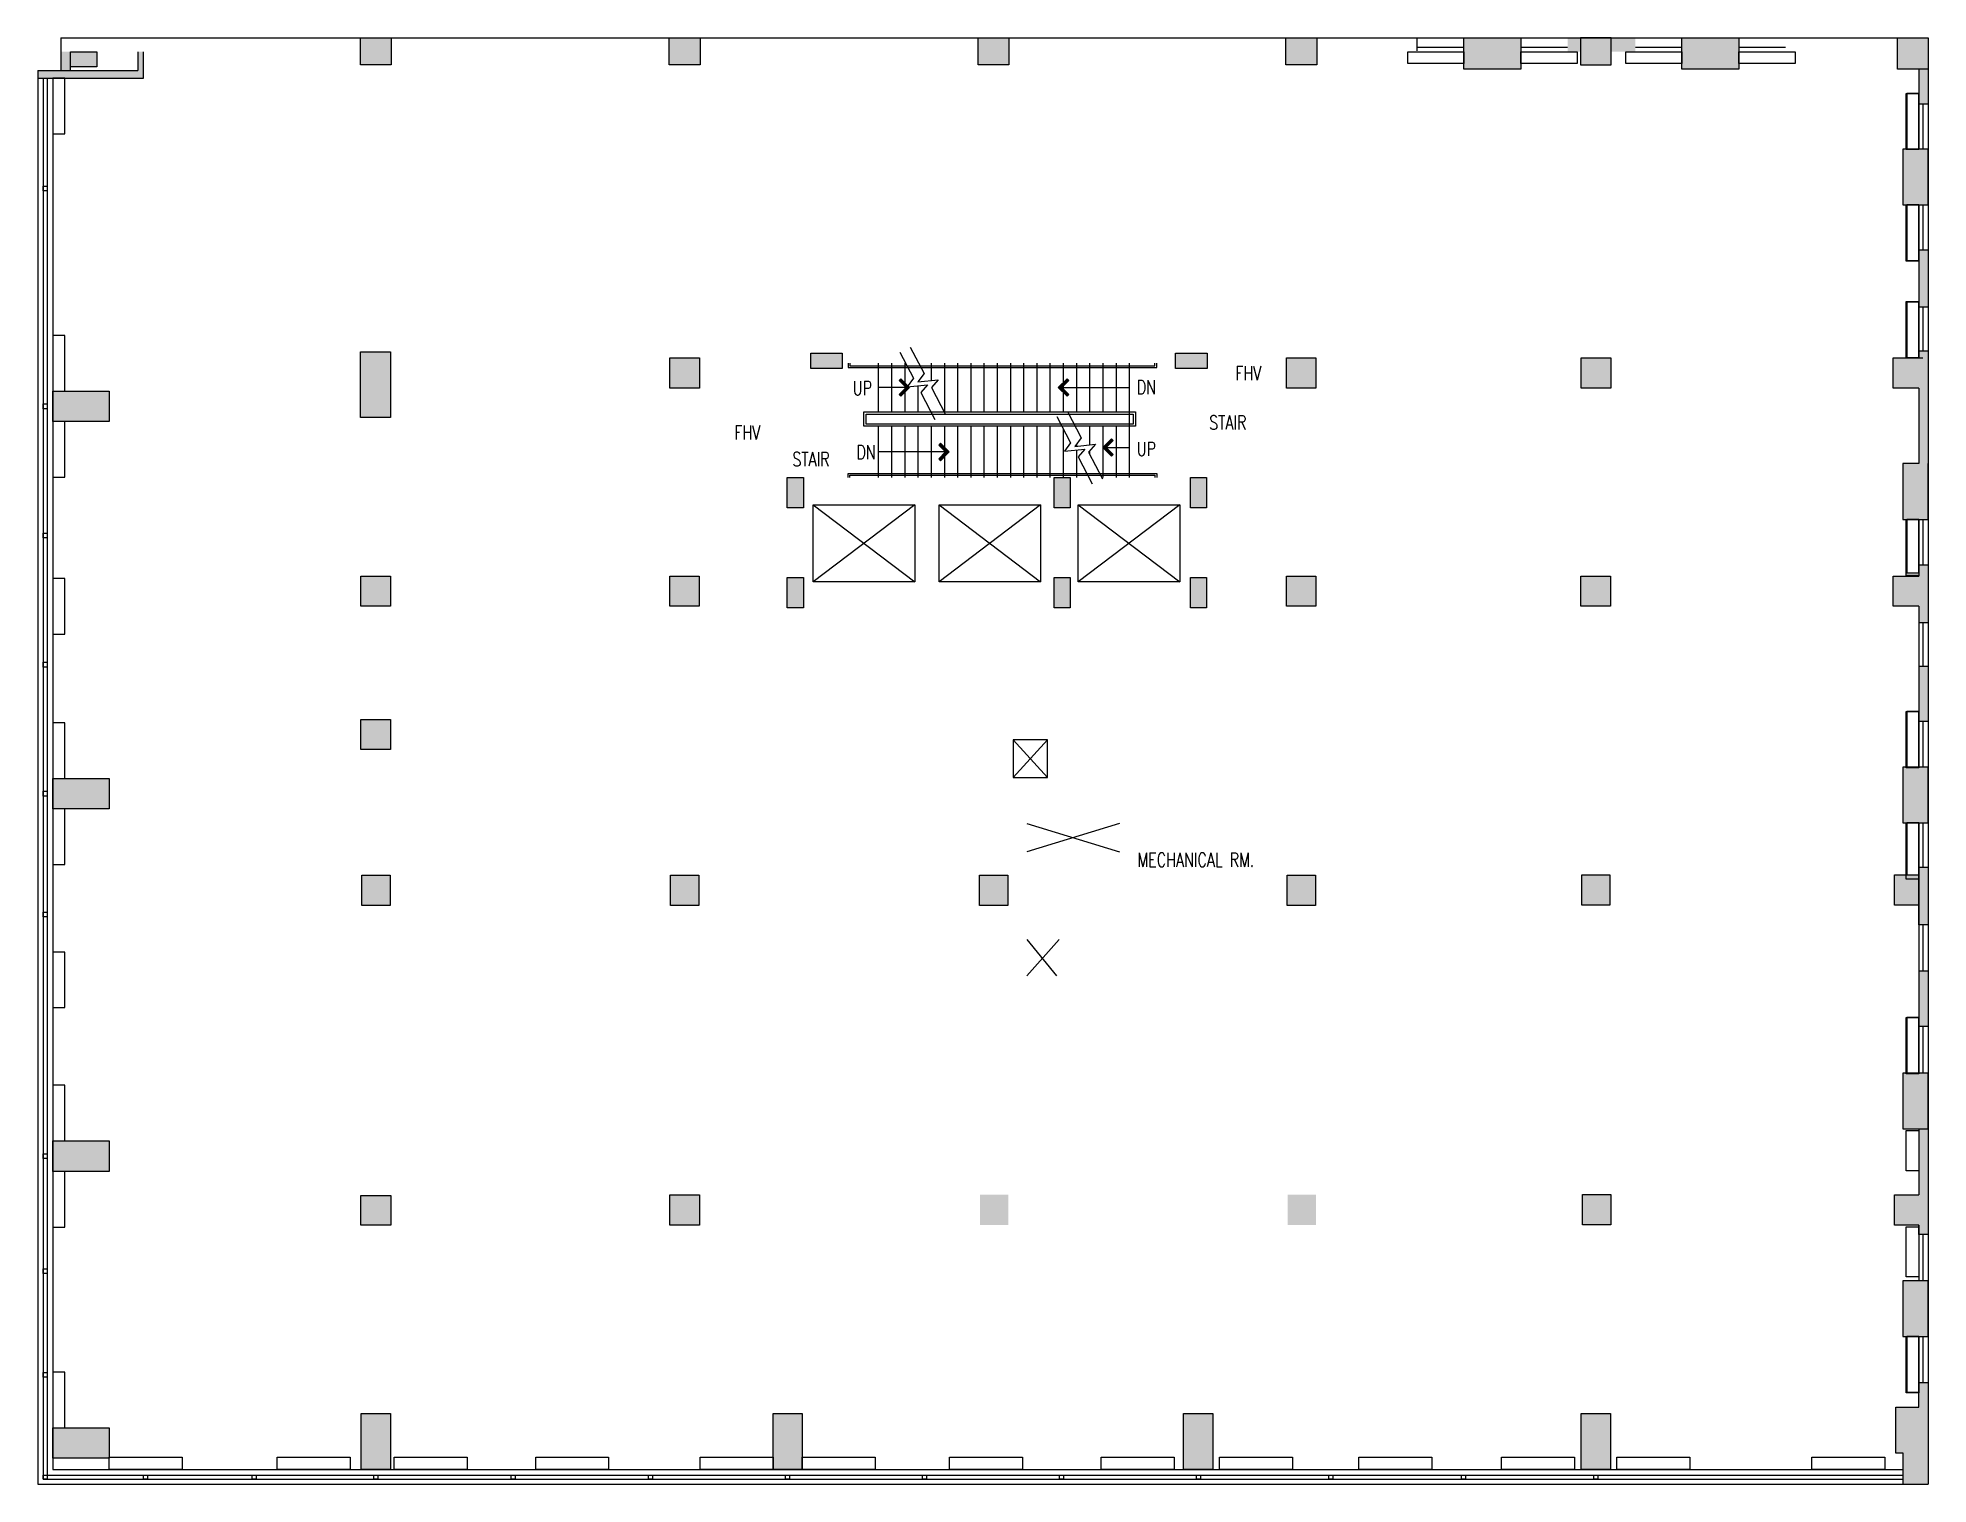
# Model space of a CAD drawing. Header units: inches. Extents: x 0 to 1627, y 0 to 1246.
import ezdxf
from ezdxf.enums import TextEntityAlignment as Align

# ---------------------------------------------------------------- set-up
doc = ezdxf.new("R2010")
doc.units = ezdxf.units.IN
doc.header["$LTSCALE"] = 96
doc.header["$MEASUREMENT"] = 0
for name, color, linetype in [('A-Anno-Bldg', 7, 'Continuous'), ('A-Cols-Bldg', 235, 'Continuous'), ('A-Ctrl-Devc', 144, 'Continuous'), ('A-Flor-Eqpm-Bldg', 6, 'Continuous'), ('A-Flor-Evtr', 144, 'Continuous'), ('A-Flor-Strs-Exst', 53, 'Continuous'), ('A-Glaz-Exst', 53, 'Continuous'), ('A-Wall-Bldg', 235, 'Continuous')]:
    doc.layers.add(name, color=color, linetype=linetype)
doc.layers.add('L-NAME-ROOM', color=70, linetype='Continuous', lineweight=0)
doc.styles.add('XBP_03$0$SIM-00', font='Simplex.shx', dxfattribs={"width": 0.75})

# ---------------------------------------------------------------- blocks, each defined once
blk = doc.blocks.new('XBP_03$0$01P051')

msp = doc.modelspace()

# ---------------------------------------------------------------- hatches: boundary and pattern name
at = {"layer": 'A-Cols-Bldg'}
h = msp.add_hatch(color=256, dxfattribs=at)
h.paths.add_polyline_path([(278.1, 658.6), (303.6, 658.6), (303.6, 632.6), (278.1, 632.6)])
h.paths.add_polyline_path([(979.5, 974), (1006.5, 974), (1006.5, 960.7), (979.5, 960.7)])
h.paths.add_polyline_path([(665.5, 974), (692.5, 974), (692.5, 960.7), (665.5, 960.7)])
h.paths.add_polyline_path([(992.2, 780.7), (1006.1, 780.7), (1006.1, 754.7), (992.2, 754.7)])
h.paths.add_polyline_path([(992.2, 866.8), (1006.1, 866.8), (1006.1, 840.7), (992.2, 840.7)])
h.paths.add_polyline_path([(874.8, 780.7), (888.7, 780.7), (888.7, 754.7), (874.8, 754.7)])
h.paths.add_polyline_path([(874.8, 866.8), (888.7, 866.8), (888.7, 840.7), (874.8, 840.7)])
h.paths.add_polyline_path([(645, 780.7), (659, 780.7), (659, 754.7), (645, 754.7)])
h.paths.add_polyline_path([(645, 866.8), (659, 866.8), (659, 840.7), (645, 840.7)])
h.paths.add_polyline_path([(1328.6, 970), (1354, 970), (1354, 944), (1328.6, 944)])
h.paths.add_polyline_path([(1328.4, 782.1), (1353.8, 782.1), (1353.8, 756.2), (1328.4, 756.2)])
h.paths.add_polyline_path([(1074.9, 782.1), (1100.3, 782.1), (1100.3, 756.2), (1074.9, 756.2)])
h.paths.add_polyline_path([(544, 782.1), (569.4, 782.1), (569.4, 756.2), (544, 756.2)])
h.paths.add_polyline_path([(1329.7, 249.5), (1354, 249.5), (1354, 223.3), (1329.7, 223.3)])
h.paths.add_polyline_path([(1076, 249.3), (1100.3, 249.3), (1100.3, 223.1), (1076, 223.1)])
h.paths.add_polyline_path([(811.1, 249.3), (835.4, 249.3), (835.4, 223.1), (811.1, 223.1)])
h.paths.add_polyline_path([(1329.1, 524.8), (1353.4, 524.8), (1353.4, 498.7), (1329.1, 498.7)])
h.paths.add_polyline_path([(1075.5, 524.6), (1099.8, 524.6), (1099.8, 498.5), (1075.5, 498.5)])
h.paths.add_polyline_path([(810.6, 524.6), (834.9, 524.6), (834.9, 498.5), (810.6, 498.5)])
h.paths.add_polyline_path([(544.7, 524.6), (569, 524.6), (569, 498.5), (544.7, 498.5)])
h.paths.add_polyline_path([(544.2, 249.1), (569.6, 249.1), (569.6, 223.1), (544.2, 223.1)])
h.paths.add_polyline_path([(1074.9, 970), (1100.3, 970), (1100.3, 944), (1074.9, 944)])
h.paths.add_polyline_path([(544.2, 970), (569.6, 970), (569.6, 944), (544.2, 944)])
h.paths.add_polyline_path([(12.9, 295.6), (61.5, 295.6), (61.5, 269.3), (12.9, 269.3)])
h.paths.add_polyline_path([(12.9, 607.8), (61.5, 607.8), (61.5, 581.5), (12.9, 581.5)])
h.paths.add_polyline_path([(1328.7, 61), (1353.9, 61), (1353.9, 12.8), (1328.7, 12.8)])
h.paths.add_polyline_path([(986.3, 61), (1011.5, 61), (1011.5, 12.8), (986.3, 12.8)])
h.paths.add_polyline_path([(632.9, 61), (658.1, 61), (658.1, 12.8), (632.9, 12.8)])
h.paths.add_polyline_path([(278.5, 61), (303.6, 61), (303.6, 12.8), (278.5, 12.8)])
h.paths.add_polyline_path([(278.1, 248.6), (304, 248.6), (304, 223), (278.1, 223)])
h.paths.add_polyline_path([(278.9, 524.6), (303.2, 524.6), (303.2, 498.5), (278.9, 498.5)])
h.paths.add_polyline_path([(278.1, 782.1), (303.6, 782.1), (303.6, 756.2), (278.1, 756.2)])
h.paths.add_polyline_path([(277.8, 975.2), (303.5, 975.2), (303.5, 918.5), (277.8, 918.5)])
h.paths.add_polyline_path([(12.9, 941.3), (61.5, 941.3), (61.5, 915.1), (12.9, 915.1)])
h.paths.add_polyline_path([(12.9, 48.6), (61.5, 48.6), (61.5, 22.4), (12.9, 22.4)])
h.paths.add_polyline_path([(50.8, 1220.6), (28, 1220.6), (28, 1233.6), (50.8, 1233.6)])
h.paths.add_polyline_path([(1415.3, 1245.6), (1464.3, 1245.6), (1464.3, 1218.7), (1415.3, 1218.7)])
h.paths.add_polyline_path([(1328, 1222.4), (1354.5, 1222.4), (1354.5, 1245.6), (1328, 1245.6)])
h.paths.add_polyline_path([(1227.7, 1245.6), (1276.7, 1245.6), (1276.7, 1218.7), (1227.7, 1218.7)])
h.paths.add_polyline_path([(1074.4, 1245.6), (1100.9, 1245.6), (1100.9, 1222.4), (1074.4, 1222.4)])
h.paths.add_polyline_path([(809.5, 1245.6), (836, 1245.6), (836, 1222.4), (809.5, 1222.4)])
h.paths.add_polyline_path([(543.6, 1245.6), (570.1, 1245.6), (570.1, 1222.4), (543.6, 1222.4)])
h.paths.add_polyline_path([(277.8, 1245.6), (304.3, 1245.6), (304.3, 1222.4), (277.8, 1222.4)])
h.paths.add_polyline_path([(1627.3, 617.5), (1605.4, 617.5), (1605.4, 569.5), (1627.3, 569.5)])
h.paths.add_polyline_path([(1627.3, 354), (1605.4, 354), (1605.4, 306), (1627.3, 306)])
h.paths.add_polyline_path([(1627.3, 175.2), (1605.4, 175.2), (1605.4, 127.2), (1627.3, 127.2)])
h.paths.add_polyline_path([(1627.3, 1149.8), (1605.4, 1149.8), (1605.4, 1101.8), (1627.3, 1101.8)])
h.paths.add_polyline_path([(1600.8, 1245.6), (1627.3, 1245.6), (1627.3, 1218.7), (1600.8, 1218.7)])
at = {"layer": 'A-Wall-Bldg'}
h = msp.add_hatch(color=256, dxfattribs=at)
h.paths.add_polyline_path([(1328, 1245.6), (1316.9, 1245.6), (1316.9, 1233.6), (1328, 1233.6)])
h.paths.add_polyline_path([(1375.3, 1245.6), (1354.5, 1245.6), (1354.5, 1233.6), (1375.3, 1233.6)])
h = msp.add_hatch(color=256, dxfattribs=at)
h.paths.add_polyline_path([(28, 1227.5), (19.7, 1227.5), (19.7, 1217.4), (28, 1217.4), (28, 1220.6)])
h.paths.add_polyline_path([(37.7, 1217.4), (0, 1217.4), (0, 1210.8), (37.7, 1210.8)])
h.paths.add_polyline_path([(28, 1233.6), (19.7, 1233.6), (19.7, 1227.5), (28, 1227.5)])
h.paths.add_polyline_path([(91, 1227.5), (86.2, 1227.5), (86.2, 1217.4), (37.7, 1217.4), (37.7, 1210.8), (91, 1210.8)])
h.paths.add_polyline_path([(91, 1233.6), (86.2, 1233.6), (86.2, 1227.5), (91, 1227.5)])
h = msp.add_hatch(color=256, dxfattribs=at)
h.paths.add_polyline_path([(1627.3, 1218.7), (1619.2, 1218.7), (1619.2, 1188.7), (1627.3, 1188.7)])
h.paths.add_polyline_path([(1627.3, 1062.9), (1619.2, 1062.9), (1619.2, 1053.9), (1619.2, 1013.8), (1627.3, 1013.8)])
h.paths.add_polyline_path([(1627.3, 976), (1619.2, 976), (1619.2, 970), (1608.8, 970), (1597.3, 970), (1597.3, 944), (1619.2, 944), (1619.2, 878.9), (1605.4, 878.9), (1605.4, 830.9), (1627.3, 830.9), (1627.3, 878.9)])
h.paths.add_polyline_path([(1627.3, 791.7), (1619.2, 791.7), (1619.2, 784.7), (1619.2, 782.1), (1597.3, 782.1), (1597.3, 756.2), (1619.2, 756.2), (1619.2, 742), (1627.3, 742)])
h.paths.add_polyline_path([(1627.3, 704.6), (1619.2, 704.6), (1619.2, 657.2), (1627.3, 657.2)])
h.paths.add_polyline_path([(1627.3, 531.4), (1619.2, 531.4), (1619.2, 524.8), (1619.2, 481.7), (1627.3, 481.7)])
h.paths.add_polyline_path([(1619.2, 524.8), (1608.8, 524.8), (1598.4, 524.8), (1598.4, 498.7), (1619.2, 498.7)])
h.paths.add_polyline_path([(1627.3, 442), (1619.2, 442), (1619.2, 394.5), (1627.3, 394.5)])
h.paths.add_polyline_path([(1627.3, 306), (1619.2, 306), (1619.2, 249.3), (1598.4, 249.3), (1598.4, 223.1), (1619.2, 223.1), (1619.2, 215.1), (1627.3, 215.1), (1627.3, 223.1)])
h.paths.add_polyline_path([(1627.3, 87.7), (1619.2, 87.7), (1619.2, 78.7), (1619.2, 66.3), (1599.4, 66.3), (1599.4, 26.8), (1605.9, 26.8), (1605.9, 0), (1627.3, 0)])

# ---------------------------------------------------------------- linework, layer by layer
at = {"layer": 'A-Cols-Bldg'}
for points in [[(277.8, 1245.6), (304.3, 1245.6), (304.3, 1222.4), (277.8, 1222.4)], [(543.6, 1245.6), (570.1, 1245.6), (570.1, 1222.4), (543.6, 1222.4)], [(809.5, 1245.6), (836, 1245.6), (836, 1222.4), (809.5, 1222.4)], [(1074.4, 1245.6), (1100.9, 1245.6), (1100.9, 1222.4), (1074.4, 1222.4)], [(1227.7, 1245.6), (1276.7, 1245.6), (1276.7, 1218.7), (1227.7, 1218.7)], [(1328, 1222.4), (1354.5, 1222.4), (1354.5, 1245.6), (1328, 1245.6)], [(1415.3, 1245.6), (1464.3, 1245.6), (1464.3, 1218.7), (1415.3, 1218.7)], [(1600.8, 1245.6), (1627.3, 1245.6), (1627.3, 1218.7), (1600.8, 1218.7)], [(50.8, 1220.6), (28, 1220.6), (28, 1233.6), (50.8, 1233.6)], [(1627.3, 1149.8), (1605.4, 1149.8), (1605.4, 1101.8), (1627.3, 1101.8)], [(277.8, 975.2), (303.5, 975.2), (303.5, 918.5), (277.8, 918.5)], [(544.2, 970), (569.6, 970), (569.6, 944), (544.2, 944)], [(665.5, 974), (692.5, 974), (692.5, 960.7), (665.5, 960.7)], [(979.5, 974), (1006.5, 974), (1006.5, 960.7), (979.5, 960.7)], [(1074.9, 970), (1100.3, 970), (1100.3, 944), (1074.9, 944)], [(1328.6, 970), (1354, 970), (1354, 944), (1328.6, 944)], [(12.9, 941.3), (61.5, 941.3), (61.5, 915.1), (12.9, 915.1)], [(645, 866.8), (659, 866.8), (659, 840.7), (645, 840.7)], [(874.8, 866.8), (888.7, 866.8), (888.7, 840.7), (874.8, 840.7)], [(992.2, 866.8), (1006.1, 866.8), (1006.1, 840.7), (992.2, 840.7)], [(278.1, 782.1), (303.6, 782.1), (303.6, 756.2), (278.1, 756.2)], [(544, 782.1), (569.4, 782.1), (569.4, 756.2), (544, 756.2)], [(1074.9, 782.1), (1100.3, 782.1), (1100.3, 756.2), (1074.9, 756.2)], [(1328.4, 782.1), (1353.8, 782.1), (1353.8, 756.2), (1328.4, 756.2)], [(645, 780.7), (659, 780.7), (659, 754.7), (645, 754.7)], [(874.8, 780.7), (888.7, 780.7), (888.7, 754.7), (874.8, 754.7)], [(992.2, 780.7), (1006.1, 780.7), (1006.1, 754.7), (992.2, 754.7)], [(278.1, 658.6), (303.6, 658.6), (303.6, 632.6), (278.1, 632.6)], [(12.9, 607.8), (61.5, 607.8), (61.5, 581.5), (12.9, 581.5)], [(1627.3, 617.5), (1605.4, 617.5), (1605.4, 569.5), (1627.3, 569.5)], [(278.9, 524.6), (303.2, 524.6), (303.2, 498.5), (278.9, 498.5)], [(544.7, 524.6), (569, 524.6), (569, 498.5), (544.7, 498.5)], [(810.6, 524.6), (834.9, 524.6), (834.9, 498.5), (810.6, 498.5)], [(1075.5, 524.6), (1099.8, 524.6), (1099.8, 498.5), (1075.5, 498.5)], [(1329.1, 524.8), (1353.4, 524.8), (1353.4, 498.7), (1329.1, 498.7)], [(1627.3, 354), (1605.4, 354), (1605.4, 306), (1627.3, 306)], [(12.9, 295.6), (61.5, 295.6), (61.5, 269.3), (12.9, 269.3)], [(278.1, 248.6), (304, 248.6), (304, 223), (278.1, 223)], [(544.2, 249.1), (569.6, 249.1), (569.6, 223.1), (544.2, 223.1)], [(1329.7, 249.5), (1354, 249.5), (1354, 223.3), (1329.7, 223.3)], [(1627.3, 175.2), (1605.4, 175.2), (1605.4, 127.2), (1627.3, 127.2)], [(278.5, 61), (303.6, 61), (303.6, 12.8), (278.5, 12.8)], [(632.9, 61), (658.1, 61), (658.1, 12.8), (632.9, 12.8)], [(986.3, 61), (1011.5, 61), (1011.5, 12.8), (986.3, 12.8)], [(1328.7, 61), (1353.9, 61), (1353.9, 12.8), (1328.7, 12.8)], [(12.9, 48.6), (61.5, 48.6), (61.5, 22.4), (12.9, 22.4)]]:
    msp.add_lwpolyline(points, close=True, dxfattribs=at)
for points in [[(1619.2, 756.2), (1597.3, 756.2), (1597.3, 782.1), (1619.2, 782.1)], [(1619.2, 223.1), (1598.4, 223.1), (1598.4, 249.3), (1619.2, 249.3)]]:
    msp.add_lwpolyline(points, dxfattribs=at)
at = {"layer": 'A-Ctrl-Devc', "flags": 128}
for points in [[(1179.3, 1233.6), (1227.7, 1233.6), (1227.7, 1223.4), (1179.3, 1223.4)], [(1276.7, 1233.6), (1325.1, 1233.6), (1325.1, 1223.4), (1276.7, 1223.4)], [(1366.9, 1233.6), (1415.3, 1233.6), (1415.3, 1223.4), (1366.9, 1223.4)], [(1464.3, 1233.6), (1512.7, 1233.6), (1512.7, 1223.4), (1464.3, 1223.4)], [(12.9, 1162.9), (23.4, 1162.9), (23.4, 1210.8), (12.9, 1210.8)], [(1608.3, 1197.7), (1619.2, 1197.7), (1619.2, 1149.3), (1608.3, 1149.3)], [(1608.8, 1149.8), (1619.2, 1149.8), (1619.2, 1197.7), (1608.8, 1197.7)], [(1608.3, 1101.8), (1619.2, 1101.8), (1619.2, 1053.3), (1608.3, 1053.3)], [(1608.8, 1053.9), (1619.2, 1053.9), (1619.2, 1101.8), (1608.8, 1101.8)], [(1608.3, 1018.4), (1619.2, 1018.4), (1619.2, 970), (1608.3, 970)], [(1608.8, 970), (1619.2, 970), (1619.2, 1017.9), (1608.8, 1017.9)], [(12.9, 941.3), (23.4, 941.3), (23.4, 989.2), (12.9, 989.2)], [(12.9, 867.2), (23.4, 867.2), (23.4, 915.1), (12.9, 915.1)], [(1608.3, 830.8), (1619.2, 830.8), (1619.2, 782.4), (1608.3, 782.4)], [(1608.8, 784.7), (1619.2, 784.7), (1619.2, 830.9), (1608.8, 830.9)], [(12.9, 732), (23.4, 732), (23.4, 779.9), (12.9, 779.9)], [(12.9, 607.8), (23.4, 607.8), (23.4, 655.7), (12.9, 655.7)], [(1608.3, 665.4), (1619.2, 665.4), (1619.2, 617), (1608.3, 617)], [(1608.8, 617.5), (1619.2, 617.5), (1619.2, 665.4), (1608.8, 665.4)], [(12.9, 533.6), (23.4, 533.6), (23.4, 581.5), (12.9, 581.5)], [(1608.3, 569.5), (1619.2, 569.5), (1619.2, 521.1), (1608.3, 521.1)], [(1608.8, 524.8), (1619.2, 524.8), (1619.2, 569.5), (1608.8, 569.5)], [(12.9, 410.4), (23.4, 410.4), (23.4, 458.3), (12.9, 458.3)], [(1608.3, 401.9), (1619.2, 401.9), (1619.2, 353.5), (1608.3, 353.5)], [(1608.8, 354), (1619.2, 354), (1619.2, 401.9), (1608.8, 401.9)], [(12.9, 295.6), (23.4, 295.6), (23.4, 343.5), (12.9, 343.5)], [(1608.3, 304.7), (1619.2, 304.7), (1619.2, 269.9), (1608.3, 269.9)], [(12.9, 221.4), (23.4, 221.4), (23.4, 269.3), (12.9, 269.3)], [(1608.3, 221.6), (1619.2, 221.6), (1619.2, 178.6), (1608.3, 178.6)], [(1608.3, 221.6), (1619.2, 221.6), (1619.2, 178.6), (1608.3, 178.6)], [(1608.3, 127.2), (1619.2, 127.2), (1619.2, 78.7), (1608.3, 78.7)], [(1608.8, 79.3), (1619.2, 79.3), (1619.2, 127.2), (1608.8, 127.2)], [(12.9, 48.6), (23.4, 48.6), (23.4, 96.5), (12.9, 96.5)], [(61.5, 23.4), (124.2, 23.4), (124.2, 12.8), (61.5, 12.8)], [(206, 23.4), (268.8, 23.4), (268.8, 12.8), (206, 12.8)], [(306.8, 23.4), (369.6, 23.4), (369.6, 12.8), (306.8, 12.8)], [(428.6, 23.4), (491.4, 23.4), (491.4, 12.8), (428.6, 12.8)], [(570.2, 23.4), (632.9, 23.4), (632.9, 12.8), (570.2, 12.8)], [(658.1, 23.4), (720.8, 23.4), (720.8, 12.8), (658.1, 12.8)], [(784.9, 23.4), (847.7, 23.4), (847.7, 12.8), (784.9, 12.8)], [(915.4, 23.4), (978.2, 23.4), (978.2, 12.8), (915.4, 12.8)], [(1017.3, 23.4), (1080.1, 23.4), (1080.1, 12.8), (1017.3, 12.8)], [(1137.3, 23.4), (1200.1, 23.4), (1200.1, 12.8), (1137.3, 12.8)], [(1260.1, 23.4), (1322.8, 23.4), (1322.8, 12.8), (1260.1, 12.8)], [(1359.4, 23.4), (1422.2, 23.4), (1422.2, 12.8), (1359.4, 12.8)], [(1527.1, 23.4), (1589.9, 23.4), (1589.9, 12.8), (1527.1, 12.8)]]:
    msp.add_lwpolyline(points, close=True, dxfattribs=at)
at = {"layer": 'A-Flor-Eqpm-Bldg'}
for p, q in [((839.5, 641.1), (869.1, 608.7)), ((869.1, 641.1), (839.5, 608.7)), ((851.5, 569), (931.2, 544.7)), ((931.2, 569), (851.5, 544.7)), ((851.5, 469), (877, 437.8)), ((879.2, 469), (851.5, 437.8))]:
    msp.add_line(p, q, dxfattribs=at)
msp.add_lwpolyline([(839.5, 608.7), (869.1, 608.7), (869.1, 641.1), (839.5, 641.1)], close=True, dxfattribs=at)
at = {"layer": 'A-Flor-Evtr'}
for p, q in [((667.6, 843.5), (754.9, 777.1)), ((754.9, 843.5), (667.6, 777.1)), ((776, 843.5), (863.3, 777.1)), ((863.3, 843.5), (776, 777.1)), ((895.7, 843.5), (983, 777.1)), ((983, 843.5), (895.7, 777.1))]:
    msp.add_line(p, q, dxfattribs=at)
for points in [[(667.6, 843.5), (754.9, 843.5), (754.9, 777.1), (667.6, 777.1)], [(776, 843.5), (863.3, 843.5), (863.3, 777.1), (776, 777.1)], [(895.7, 843.5), (983, 843.5), (983, 777.1), (895.7, 777.1)]]:
    msp.add_lwpolyline(points, close=True, dxfattribs=at)
at = {"layer": 'A-Flor-Strs-Exst'}
for p, q in [((751, 979.2), (762.9, 956.6)), ((697.5, 965.3), (697.5, 961.6)), ((697.5, 961.6), (963.2, 961.6)), ((699, 965.3), (699, 963.2)), ((699, 963.2), (961.6, 963.2)), ((723.5, 965.3), (723.5, 923.4)), ((734.9, 965.3), (734.9, 923.4)), ((742, 975), (753.8, 952.4)), ((746.3, 965.3), (746.3, 923.4)), ((769, 965.3), (769, 950.4)), ((780.4, 965.3), (780.4, 923.4)), ((791.7, 965.3), (791.7, 923.4)), ((803.1, 965.3), (803.1, 923.4)), ((814.5, 965.3), (814.5, 923.4)), ((825.9, 965.3), (825.9, 923.4)), ((837.2, 965.3), (837.2, 923.4)), ((848.6, 965.3), (848.6, 923.4)), ((860, 965.3), (860, 923.4)), ((871.3, 965.3), (871.3, 923.4)), ((882.7, 965.3), (882.7, 923.4)), ((894.1, 965.3), (894.1, 923.4)), ((905.4, 965.3), (905.4, 923.4)), ((916.8, 965.3), (916.8, 923.4)), ((928.2, 965.3), (928.2, 923.4)), ((939.5, 965.3), (939.5, 866.8)), ((961.6, 963.2), (961.6, 965.3)), ((963.2, 961.6), (963.2, 965.3)), ((750.4, 944.4), (723.5, 944.4)), ((742.9, 951.9), (741.4, 950.4)), ((741.4, 950.4), (747.4, 944.4)), ((747.4, 944.4), (741.4, 938.4)), ((748.9, 944.4), (742.2, 951.1)), ((742.2, 950.4), (748.2, 944.4)), ((742.2, 937.6), (748.9, 944.4)), ((748.2, 944.4), (742.2, 938.4)), ((750.4, 944.4), (742.9, 951.9)), ((742.9, 951.1), (749.7, 944.4)), ((749.7, 944.4), (742.9, 937.6)), ((742.9, 936.9), (750.4, 944.4)), ((753.8, 952.4), (748.5, 945)), ((748.5, 945), (766, 946.7)), ((762.9, 956.6), (757.5, 949.2)), ((757.5, 949.2), (775.1, 951)), ((757.6, 945.9), (757.6, 923.4)), ((766, 946.7), (760.2, 940.1)), ((775.1, 951), (769.3, 944.3)), ((769.3, 944.3), (781.3, 921.2)), ((878.5, 944.4), (886, 951.9)), ((886, 936.9), (878.5, 944.4)), ((878.5, 944.4), (939.5, 944.4)), ((886, 951.1), (879.3, 944.4)), ((879.3, 944.4), (886, 937.6)), ((880, 944.4), (886.8, 951.1)), ((886.8, 937.6), (880, 944.4)), ((886.8, 950.4), (880.8, 944.4)), ((880.8, 944.4), (886.8, 938.4)), ((887.5, 950.4), (881.5, 944.4)), ((881.5, 944.4), (887.5, 938.4)), ((886, 951.9), (887.5, 950.4)), ((741.4, 938.4), (742.9, 936.9)), ((760.2, 940.1), (772.3, 917)), ((887.5, 938.4), (886, 936.9)), ((877.3, 919.5), (889.1, 896.9)), ((886.3, 923.7), (898.2, 901.1)), ((723.5, 911), (723.5, 866.8)), ((734.9, 911), (734.9, 866.8)), ((746.3, 911), (746.3, 866.8)), ((757.6, 911), (757.6, 866.8)), ((769, 911), (769, 866.8)), ((777, 896.4), (775.5, 894.9)), ((783, 888.9), (776.3, 895.6)), ((784.5, 888.9), (777, 896.4)), ((777, 895.6), (783.8, 888.9)), ((780.4, 911), (780.4, 866.8)), ((791.7, 911), (791.7, 866.8)), ((803.1, 911), (803.1, 866.8)), ((814.5, 911), (814.5, 866.8)), ((825.9, 911), (825.9, 866.8)), ((837.2, 911), (837.2, 866.8)), ((848.6, 911), (848.6, 866.8)), ((860, 911), (860, 866.8)), ((871.3, 911), (871.3, 866.8)), ((882.7, 909.2), (882.7, 866.8)), ((889.1, 896.9), (883.8, 889.5)), ((898.2, 901.1), (892.8, 893.7)), ((892.8, 893.7), (910.4, 895.5)), ((894.1, 895.4), (894.1, 893.8)), ((910.4, 895.5), (904.5, 888.8)), ((905.4, 911), (905.4, 895)), ((916.8, 911), (916.8, 866.8)), ((916.8, 892.7), (924.3, 900.2)), ((924.3, 899.4), (917.5, 892.7)), ((918.3, 892.7), (925, 899.4)), ((925, 898.7), (919, 892.7)), ((925.8, 898.7), (919.8, 892.7)), ((924.3, 900.2), (925.8, 898.7)), ((928.2, 911), (928.2, 866.8)), ((784.5, 888.9), (723.5, 888.9)), ((775.5, 894.9), (781.5, 888.9)), ((781.5, 888.9), (775.5, 882.9)), ((775.5, 882.9), (777, 881.4)), ((776.3, 894.9), (782.3, 888.9)), ((776.3, 882.1), (783, 888.9)), ((782.3, 888.9), (776.3, 882.9)), ((783.8, 888.9), (777, 882.1)), ((777, 881.4), (784.5, 888.9)), ((883.8, 889.5), (901.3, 891.3)), ((894.1, 890.5), (894.1, 866.8)), ((901.3, 891.3), (895.5, 884.6)), ((895.5, 884.6), (907.6, 861.5)), ((904.5, 888.8), (916.6, 865.7)), ((905.4, 889.8), (905.4, 887.1)), ((924.3, 885.2), (916.8, 892.7)), ((916.8, 892.7), (939.5, 892.7)), ((917.5, 892.7), (924.3, 885.9)), ((925, 885.9), (918.3, 892.7)), ((919, 892.7), (925, 886.7)), ((919.8, 892.7), (925.8, 886.7)), ((925.8, 886.7), (924.3, 885.2)), ((697.5, 866.8), (697.5, 870.5)), ((697.5, 870.5), (963.2, 870.5)), ((699, 866.8), (699, 868.9)), ((699, 868.9), (961.6, 868.9)), ((961.6, 868.9), (961.6, 866.8)), ((963.2, 870.5), (963.2, 866.8))]:
    msp.add_line(p, q, dxfattribs=at)
for points in [[(711.2, 923.4), (945, 923.4), (945, 911), (711.2, 911)], [(713.2, 921.4), (943, 921.4), (943, 913), (713.2, 913)]]:
    msp.add_lwpolyline(points, close=True, dxfattribs=at)
at = {"layer": 'A-Glaz-Exst'}
for p, q in [((1227.7, 1237.1), (1187, 1237.1)), ((1316.9, 1237.1), (1276.7, 1237.1)), ((1415.3, 1237.1), (1375.3, 1237.1)), ((1504.5, 1237.1), (1464.3, 1237.1)), ((4.6, 1210.8), (4.6, 4.3)), ((8.1, 1210.9), (8.1, 7.8)), ((1619.2, 1218.7), (1619.2, 1149.8)), ((1622.7, 1188.7), (1622.7, 1149.8)), ((1619.2, 1101.8), (1619.2, 970)), ((1622.7, 1101.8), (1622.7, 1062.9)), ((1622.7, 1013.8), (1622.7, 976)), ((1619.2, 830.9), (1619.2, 782.1)), ((1622.7, 830.9), (1622.7, 791.7)), ((1619.2, 756.2), (1619.2, 617.5)), ((1622.7, 742), (1622.7, 704.6)), ((1622.7, 657.2), (1622.7, 617.5)), ((1619.2, 569.5), (1619.2, 354)), ((1622.7, 569.5), (1622.7, 531.4)), ((1622.7, 481.7), (1622.7, 442)), ((1622.7, 394.5), (1622.7, 354)), ((1619.2, 223.1), (1619.2, 175.2)), ((1622.7, 215.1), (1622.7, 175.2)), ((1619.2, 127.2), (1619.2, 87.7)), ((1622.7, 127.2), (1622.7, 87.7)), ((4.6, 4.3), (1605.9, 4.3)), ((8.1, 7.8), (1605.9, 7.8))]:
    msp.add_line(p, q, dxfattribs=at)
at = {"layer": 'A-Glaz-Exst', "flags": 128}
for points in [[(4.6, 1117.9), (8.1, 1117.9), (8.1, 1113.7), (4.6, 1113.7)], [(4.6, 930.3), (8.1, 930.3), (8.1, 926.1), (4.6, 926.1)], [(4.6, 819.1), (8.1, 819.1), (8.1, 814.9), (4.6, 814.9)], [(4.6, 707.9), (8.1, 707.9), (8.1, 703.7), (4.6, 703.7)], [(4.6, 596.7), (8.1, 596.7), (8.1, 592.6), (4.6, 592.6)], [(4.6, 492.7), (8.1, 492.7), (8.1, 488.5), (4.6, 488.5)], [(4.6, 284.6), (8.1, 284.6), (8.1, 280.4), (4.6, 280.4)], [(4.6, 185.6), (8.1, 185.6), (8.1, 181.4), (4.6, 181.4)], [(4.6, 96.3), (8.1, 96.3), (8.1, 92.1), (4.6, 92.1)], [(4.6, 7.8), (8.1, 7.8), (8.1, 4.3), (4.6, 4.3)]]:
    msp.add_lwpolyline(points, close=True, dxfattribs=at)
at = {"layer": 'A-Glaz-Exst'}
for points in [[(90.9, 7.8), (94.4, 7.8), (94.4, 4.3), (90.9, 4.3)], [(184.4, 7.8), (187.9, 7.8), (187.9, 4.3), (184.4, 4.3)], [(289.3, 7.8), (292.8, 7.8), (292.8, 4.3), (289.3, 4.3)], [(407.4, 7.8), (410.9, 7.8), (410.9, 4.3), (407.4, 4.3)], [(525.6, 7.8), (529.1, 7.8), (529.1, 4.3), (525.6, 4.3)], [(643.7, 7.8), (647.2, 7.8), (647.2, 4.3), (643.7, 4.3)], [(761.6, 7.8), (765.1, 7.8), (765.1, 4.3), (761.6, 4.3)], [(879.5, 7.8), (883, 7.8), (883, 4.3), (879.5, 4.3)], [(997.4, 7.8), (1000.9, 7.8), (1000.9, 4.3), (997.4, 4.3)], [(1111.5, 7.8), (1114.9, 7.8), (1114.9, 4.3), (1111.5, 4.3)], [(1225.5, 7.8), (1229, 7.8), (1229, 4.3), (1225.5, 4.3)], [(1339.5, 7.8), (1343, 7.8), (1343, 4.3), (1339.5, 4.3)]]:
    msp.add_lwpolyline(points, close=True, dxfattribs=at)
at = {"layer": 'A-Wall-Bldg'}
for p, q in [((19.7, 1245.6), (19.7, 1217.4)), ((19.7, 1245.6), (1504.5, 1245.6)), ((1187, 1245.6), (1187, 1234.3)), ((1504.5, 1245.6), (1627.3, 1245.6)), ((28, 1217.4), (28, 1220.6)), ((86.2, 1233.6), (86.2, 1217.4)), ((91, 1210.8), (91, 1233.6)), ((0, 1217.4), (0, 0)), ((0, 1217.4), (86.2, 1217.4)), ((0, 1210.8), (91, 1210.8)), ((12.9, 1210.8), (12.9, 12.8)), ((1627.3, 1218.7), (1627.3, 0)), ((1619.2, 1188.7), (1627.3, 1188.7)), ((1619.2, 1062.9), (1627.3, 1062.9)), ((1619.2, 1013.8), (1627.3, 1013.8)), ((1619.2, 976), (1627.3, 976)), ((1619.2, 944), (1619.2, 878.9)), ((1619.2, 791.7), (1627.3, 791.7)), ((1619.2, 742), (1627.3, 742)), ((1619.2, 704.6), (1627.3, 704.6)), ((1619.2, 657.2), (1627.3, 657.2)), ((1619.2, 442), (1627.3, 442)), ((1619.2, 394.5), (1627.3, 394.5)), ((1619.2, 306), (1619.2, 249.3)), ((0, 0), (1627.3, 0)), ((12.9, 12.8), (1605.9, 12.8))]:
    msp.add_line(p, q, dxfattribs=at)
at = {"layer": 'A-Wall-Bldg', "flags": 128}
for points in [[(1328, 1245.6), (1354.5, 1245.6)], [(1619.2, 498.7), (1598.4, 498.7), (1598.4, 524.8), (1619.2, 524.8)]]:
    msp.add_lwpolyline(points, dxfattribs=at)
at = {"layer": 'A-Wall-Bldg'}
for points in [[(1619.2, 944), (1597.3, 944), (1597.3, 970), (1622.7, 970)], [(1619.2, 878.9), (1605.4, 878.9), (1605.4, 830.9), (1627.3, 830.9), (1627.3, 878.9)], [(1627.3, 223.1), (1627.3, 215.1), (1619.2, 215.1), (1619.2, 223.1)], [(1605.9, 0), (1605.9, 26.8), (1599.4, 26.8), (1599.4, 66.3), (1619.2, 66.3), (1619.2, 87.7), (1627.3, 87.7)]]:
    msp.add_lwpolyline(points, dxfattribs=at)
msp.add_lwpolyline([(1619.2, 531.4), (1627.3, 531.4), (1627.3, 481.7), (1619.2, 481.7)], close=True, dxfattribs=at)

# ---------------------------------------------------------------- block references
at = {"layer": 'A-Anno-Bldg'}
ref = msp.add_blockref('XBP_03$0$01P051', (1042, 934.3), dxfattribs=dict(at, xscale=96, yscale=96, zscale=96))
ref.add_attrib('ROOM_NAME', 'FHV', dxfattribs={"layer": 'L-NAME-ROOM', "height": 12, "style": 'XBP_03$0$SIM-00', "width": 0.75}).set_placement((1042, 956.7), align=Align.MIDDLE)
ref = msp.add_blockref('XBP_03$0$01P051', (709.8, 921.6), dxfattribs=dict(at, xscale=96, yscale=96, zscale=96))
ref.add_attrib('ROOM_NAME', 'UP', dxfattribs={"layer": 'L-NAME-ROOM', "height": 12, "style": 'XBP_03$0$SIM-00', "width": 0.75}).set_placement((709.8, 943.9), align=Align.MIDDLE)
ref = msp.add_blockref('XBP_03$0$01P051', (954.3, 922.4), dxfattribs=dict(at, xscale=96, yscale=96, zscale=96))
ref.add_attrib('ROOM_NAME', 'DN', dxfattribs={"layer": 'L-NAME-ROOM', "height": 12, "style": 'XBP_03$0$SIM-00', "width": 0.75}).set_placement((954.3, 944.8), align=Align.MIDDLE)
ref = msp.add_blockref('XBP_03$0$01P051', (610.7, 883.2), dxfattribs=dict(at, xscale=96, yscale=96, zscale=96))
ref.add_attrib('ROOM_NAME', 'FHV', dxfattribs={"layer": 'L-NAME-ROOM', "height": 12, "style": 'XBP_03$0$SIM-00', "width": 0.75}).set_placement((610.7, 905.6), align=Align.MIDDLE)
ref = msp.add_blockref('XBP_03$0$01P051', (1024.4, 891.8), dxfattribs=dict(at, xscale=96, yscale=96, zscale=96))
ref.add_attrib('ROOM_NAME', 'STAIR', dxfattribs={"layer": 'L-NAME-ROOM', "height": 12, "style": 'XBP_03$0$SIM-00', "width": 0.75}).set_placement((1024.4, 914.2), align=Align.MIDDLE)
ref = msp.add_blockref('XBP_03$0$01P051', (954.3, 869.2), dxfattribs=dict(at, xscale=96, yscale=96, zscale=96))
ref.add_attrib('ROOM_NAME', 'UP', dxfattribs={"layer": 'L-NAME-ROOM', "height": 12, "style": 'XBP_03$0$SIM-00', "width": 0.75}).set_placement((954.3, 891.5), align=Align.MIDDLE)
ref = msp.add_blockref('XBP_03$0$01P051', (665.6, 860.5), dxfattribs=dict(at, xscale=96, yscale=96, zscale=96))
ref.add_attrib('ROOM_NAME', 'STAIR', dxfattribs={"layer": 'L-NAME-ROOM', "height": 12, "style": 'XBP_03$0$SIM-00', "width": 0.75}).set_placement((665.6, 882.8), align=Align.MIDDLE)
ref = msp.add_blockref('XBP_03$0$01P051', (713, 866.5), dxfattribs=dict(at, xscale=96, yscale=96, zscale=96))
ref.add_attrib('ROOM_NAME', 'DN', dxfattribs={"layer": 'L-NAME-ROOM', "height": 12, "style": 'XBP_03$0$SIM-00', "width": 0.75}).set_placement((713, 888.8), align=Align.MIDDLE)
ref = msp.add_blockref('XBP_03$0$01P051', (996.9, 515.2), dxfattribs=dict(at, xscale=96, yscale=96, zscale=96))
ref.add_attrib('ROOM_NAME', 'MECHANICAL RM.', dxfattribs={"layer": 'L-NAME-ROOM', "height": 12, "style": 'XBP_03$0$SIM-00', "width": 0.75}).set_placement((996.9, 537.6), align=Align.MIDDLE)

doc.saveas('drawing.dxf')
